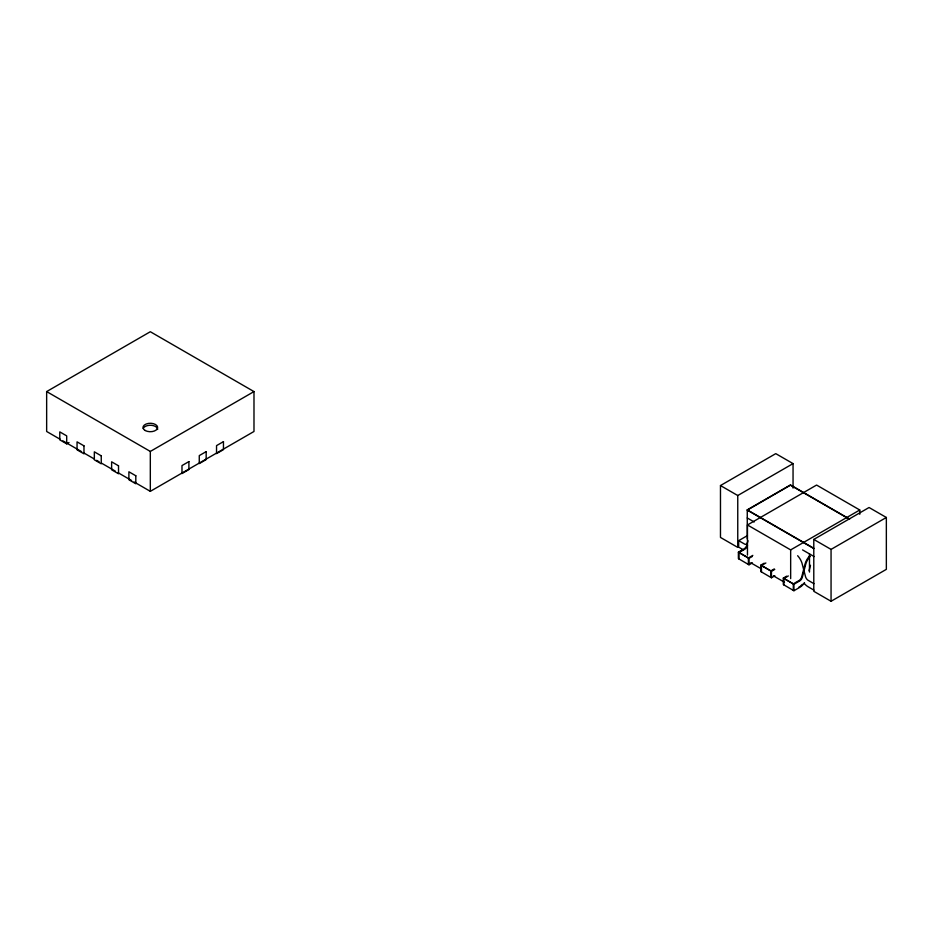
<?xml version="1.0" encoding="UTF-8"?>
<svg xmlns="http://www.w3.org/2000/svg" width="933" height="933" viewBox="0 0 933 933"><rect width="100%" height="100%" fill="white"/><g stroke="black" fill="none" stroke-linecap="round" stroke-linejoin="round"><path stroke-width="1.4" d="M747.963 540.72L746.738 545.397A4.164 2.402 -60 0 1 744.371 548.674L738.388 552.161L738.388 558.61L748.989 564.803L752.395 562.832M809.063 570.763L810.485 565.27M747.496 545.245L747.333 545.805A4.164 2.402 -60 0 1 744.966 549.094L738.983 552.569L738.983 559.03M747.181 543.169L747.018 543.531A4.164 2.402 60 0 1 744.651 544.091L738.668 540.662L738.668 547.123L743.216 549.747M60.388 439.42L46.65 431.478L46.65 391.58L150.318 331.728L253.986 391.58L253.986 431.478L150.318 491.341L134.084 481.964M66.698 443.851L66.698 435.874L59.782 431.886L59.782 439.863L66.698 443.851L68.995 442.522M46.65 391.58L150.318 451.432L253.986 391.58M793.05 463.608L737.758 495.528L737.758 547.403L720.474 537.431L720.474 485.557L775.766 453.636L793.05 463.608L793.05 488.111M747.263 538.924L747.263 509.873L790.449 484.938L849.52 519.04M747.461 555.123L747.461 524.964L816.585 485.055L859.771 510.001L859.771 514.305M738.668 540.662L747.426 535.612M738.388 552.161L748.394 557.934L752.826 555.38M738.983 552.569L748.989 558.342L752.313 556.43M750.668 563.077L748.394 564.395L748.394 557.934M774.856 575.801L771.451 577.772L760.85 571.579L760.85 565.13L764.174 563.205M761.445 571.999L761.445 565.538L765.876 562.984M747.461 524.964L790.659 549.899L859.771 510.001M813.786 539.426L869.066 507.505L886.35 517.477L886.35 569.352L831.058 601.272L813.786 591.3L813.786 539.426L831.058 549.397L886.35 517.477M760.85 565.13L770.856 570.903L774.18 568.978M761.445 565.538L771.451 571.311L774.775 569.398M804.526 582.81A12.082 6.974 -60 0 1 799.593 587.463L793.913 590.741L783.312 584.548L783.312 578.098L786.636 576.174M783.907 584.968L783.907 578.507L788.338 575.953M783.312 578.098L793.318 583.871L799.301 580.384A4.164 2.402 -60 0 0 801.657 577.107L805.284 563.264A12.117 6.998 -60 0 1 809.622 555.905M783.907 578.507L793.913 584.28L799.896 580.804A4.164 2.402 -60 0 0 802.252 577.515L805.879 563.672A12.117 6.998 -60 0 1 810.217 556.313M849.52 519.273L790.449 485.172L747.263 510.118L813.856 548.569M720.474 485.557L737.758 495.528M747.263 509.873L813.856 548.324M747.263 517.978L754.191 521.979M802.567 549.91L814.077 556.546M813.938 583.685L807.955 580.209A4.164 2.402 60 0 1 805.599 576.921L801.972 563.077A12.117 6.998 60 0 0 797.645 555.718M813.938 590.146L808.258 586.869A12.082 6.974 60 0 1 804.071 583.183M751.17 563.007L761.048 568.71M773.387 575.836L784.49 582.25M62.884 440.854L81.626 451.677M84.122 453.111L94.116 458.884M96.612 460.331L99.108 461.765M101.604 463.211L115.342 471.142M117.85 472.588L131.588 480.518M831.058 549.397L831.058 601.272M809.482 553.899L809.482 572.057M793.913 584.28L793.913 590.741M793.318 583.871L793.318 590.332M790.659 549.899L790.659 578.623M771.451 571.311L771.451 577.772M770.856 570.903L770.856 577.364M748.989 558.342L748.989 564.803M150.318 451.432L150.318 491.341M802.403 584.268A12.082 6.974 -60 0 1 800.736 585.842M799.873 586.495A12.082 6.974 -60 0 1 798.998 587.044M143.239 428.387A7.336 4.233 0 0 1 151.274 425.296A7.336 4.233 0 0 1 157.654 429.483M188.898 461.59L181.982 465.579L181.982 473.556L188.898 469.567L188.898 461.59M206.17 451.619L199.265 455.607L199.265 463.584L206.17 459.596L206.17 451.619M223.453 441.636L216.538 445.624L216.538 453.613L223.453 449.624L223.453 441.636M83.97 445.846L77.054 441.857L77.054 449.834L83.97 453.823L83.97 445.846M101.254 455.829L94.338 451.829L94.338 459.817L101.254 463.806L101.254 455.829M118.526 465.8L111.622 461.812L111.622 469.789L118.526 473.777L118.526 465.8M135.81 475.772L128.894 471.783L128.894 479.76L135.81 483.761L135.81 475.772M145.14 430.486A7.336 4.233 0 0 0 157.397 428.585A7.336 4.233 0 0 0 148.417 423.407A7.336 4.233 0 0 0 145.14 430.486"/></g></svg>
